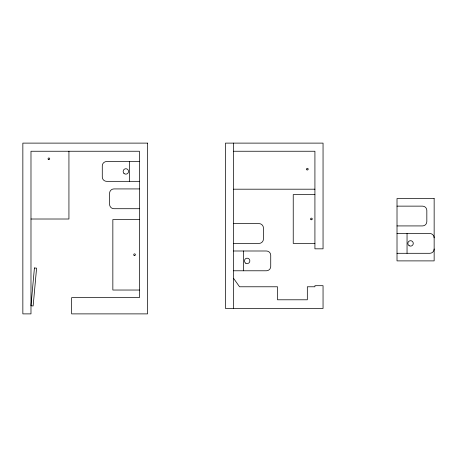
<?xml version="1.0" encoding="UTF-8"?>
<svg xmlns="http://www.w3.org/2000/svg" width="457" height="457" viewBox="0 0 457 457"><rect width="100%" height="100%" fill="white"/><g stroke="black" fill="none" stroke-linecap="round" stroke-linejoin="round"><path stroke-width="0.69" d="M233.596 151.244L314.919 151.244L314.919 248.831L323.048 248.831L323.048 143.115L225.467 143.115L225.467 308.464L323.048 308.464L323.048 285.694L314.919 285.694L314.919 286.779L307.327 286.779L307.327 299.792L277.508 299.792L277.508 286.779L239.542 286.779L233.596 278.376M139.408 161.544L106.612 161.544A4.336 4.336 0 0 0 102.277 165.885L102.277 176.996A4.336 4.336 0 0 0 106.612 181.332L139.408 181.332M139.408 188.924L113.93 188.924A4.336 4.336 0 0 0 109.594 193.26L109.594 204.376A4.336 4.336 0 0 0 113.93 208.712L139.408 208.712M233.596 189.192L314.919 189.192M314.919 194.613L293.234 194.613L293.234 243.41L314.919 243.41M397.013 206.136L422.497 206.136A4.336 4.336 0 0 1 426.832 210.471L426.832 221.582A4.336 4.336 0 0 1 422.497 225.924L397.013 225.924M30.985 219.012L68.933 219.012L68.933 151.244M139.408 219.554L112.845 219.554L112.845 290.035L139.408 290.035M233.596 223.616L259.079 223.616A4.336 4.336 0 0 1 263.415 227.952L263.415 239.068A4.336 4.336 0 0 1 259.079 243.404L233.596 243.404M397.013 233.51L429.814 233.51A4.336 4.336 0 0 1 434.15 237.846M233.596 250.996L266.397 250.996A4.336 4.336 0 0 1 270.733 255.332L270.733 266.448A4.336 4.336 0 0 1 266.397 270.784L233.596 270.784M397.013 253.298L429.814 253.298A4.336 4.336 0 0 0 434.15 248.962M407.044 233.51L407.044 253.298M243.627 250.996L243.627 270.784M233.596 143.115L233.596 308.464M129.382 161.544L129.382 181.332M34.424 267.962L30.985 305.756L33.144 305.95L36.583 268.156L34.424 267.962M147.542 143.115L22.85 143.115L22.85 313.885L30.985 313.885L30.985 151.244L139.408 151.244L139.408 297.621L71.64 297.621L71.64 313.885L147.542 313.885L147.542 143.115M434.15 198.544L397.013 198.544L397.013 260.89L434.15 260.89L434.15 198.544M134.141 255.406A0.828 0.828 0 0 0 135.386 254.692A0.828 0.828 0 0 0 134.141 253.972A0.828 0.828 0 0 0 134.141 255.406M409.209 245.752A2.713 2.713 0 0 0 413.277 243.404A2.713 2.713 0 0 0 409.209 241.056A2.713 2.713 0 0 0 409.209 245.752M123.938 173.357A2.713 2.713 0 0 0 128.474 172.14A2.713 2.713 0 0 0 125.155 168.822A2.713 2.713 0 0 0 123.938 173.357M245.797 263.238A2.713 2.713 0 0 0 249.859 260.89A2.713 2.713 0 0 0 245.797 258.542A2.713 2.713 0 0 0 245.797 263.238M311.023 219.674A0.828 0.828 0 0 0 312.268 218.954A0.828 0.828 0 0 0 311.023 218.235A0.828 0.828 0 0 0 311.023 219.674M306.955 169.855A0.828 0.828 0 0 0 308.201 169.136A0.828 0.828 0 0 0 306.955 168.422A0.828 0.828 0 0 0 306.955 169.855M48.459 159.51A0.828 0.828 0 0 0 49.704 158.79A0.828 0.828 0 0 0 48.459 158.076A0.828 0.828 0 0 0 48.459 159.51"/></g></svg>
